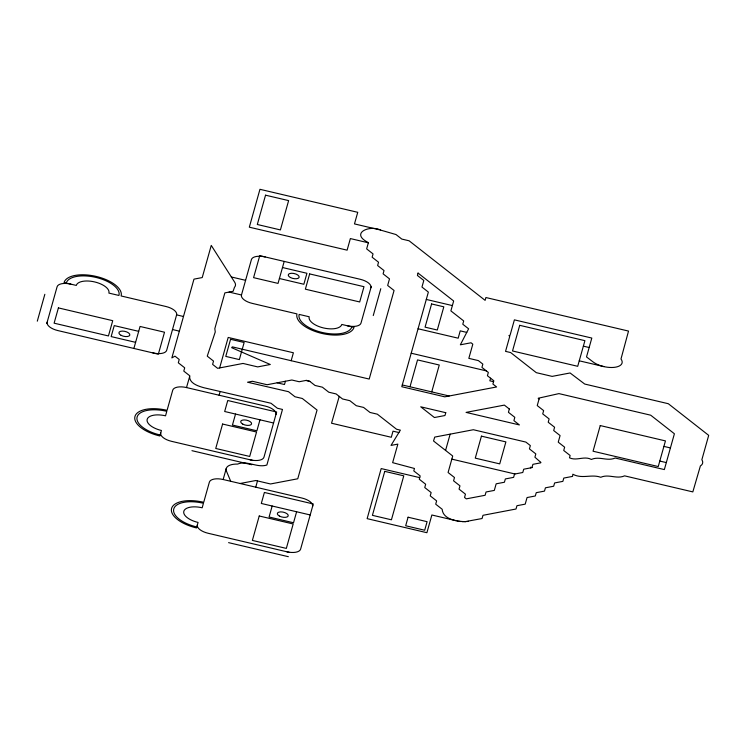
<?xml version="1.0" encoding="UTF-8"?>
<svg xmlns="http://www.w3.org/2000/svg" width="746" height="746" viewBox="0 0 746 746"><rect width="100%" height="100%" fill="white"/><g stroke="black" fill="none" stroke-linecap="round" stroke-linejoin="round"><path stroke-width="1.12" d="M189.587 376.599C189.512 383.509 198.436 386.186 203.966 387.752L271.003 403.26L277.363 408.239L282.482 409.442L266.872 465.038C257.016 468.171 247.476 460.095 237.545 464.087A16.748 7.6 12.6 0 0 226.374 468.106L226.159 468.824A16.748 7.6 12.6 0 0 226.458 471.146L230.71 481.291M37.3 321.172L44.844 294.297M46.812 323.41L57.097 286.762A12.561 5.707 12.6 0 1 70.861 284.142M133.888 348.447L140.061 326.459L164.512 332.212L158.339 354.201L57.834 330.562A12.561 5.707 12.6 0 1 47.147 322.188M66.245 283.06A27.07 12.29 12.6 0 1 95.917 277.409A27.07 12.29 12.6 0 1 118.94 295.453L108.888 293.094A16.748 7.6 12.6 0 0 94.649 281.932A16.748 7.6 12.6 0 0 76.297 285.42L64.072 282.548A29.308 13.307 12.6 0 1 96.197 276.43A29.308 13.307 12.6 0 1 121.113 295.966L165.938 306.503A12.561 5.707 12.6 0 1 176.615 314.877L166.675 350.303A12.561 5.707 12.6 0 1 152.902 352.923M160.157 435.002A27.07 12.29 12.6 0 1 137.133 416.958A27.07 12.29 12.6 0 1 166.806 411.307L165.537 415.82A16.748 7.6 12.6 0 0 147.186 419.317A16.748 7.6 12.6 0 0 161.425 430.479L159.877 435.981A29.308 13.307 12.6 0 1 134.961 416.445A29.308 13.307 12.6 0 1 167.076 410.328L172.736 390.177A12.561 5.707 12.6 0 1 186.5 387.556L189.857 375.863L183.786 371.107L184.71 367.815L178.303 362.789L179.226 359.488L174.965 356.15L171.85 357.921L193.969 279.144L202.231 277.568L211.258 245.406L234.645 282.156A16.748 7.6 12.6 0 1 234.458 287.35L233.116 291.313L224.863 292.88L214.82 328.66L215.258 331.942L207.248 356.159L213.533 361.083L212.601 364.384L217.618 368.319L243.01 363.442L257.696 366.901L270.294 364.496L231.661 347.683L232.304 346.862L369.195 379.061L394.065 290.492L387.659 285.466L389.505 278.873L383.099 273.847L384.022 270.556L377.616 265.529L378.539 262.228L372.133 257.211L373.056 253.91L366.65 248.894L368.403 242.636C349.473 233.144 369.923 224.621 380.702 230.122L396.023 234.552L401.796 239.074L409.125 240.799L485.114 300.358L485.907 297.533L628.524 331.075L620.989 359.003A16.748 7.6 12.6 0 1 614.079 367.377A16.748 7.6 12.6 0 1 592.967 361.847L586.515 356.933L591.811 338.059L514.395 319.857L510.04 335.346L508.912 335.56L509.751 336.381L505.546 351.366L510.665 352.569L536.299 372.664L552.133 376.385L570.093 372.972L584.724 384.05L668.313 403.717L708.7 435.366L701.855 459.75L702.228 460.385A16.748 7.6 12.6 0 1 700.391 465.933L692.829 491.903L624.607 475.855C616.588 479.417 608.773 473.71 600.754 477.272C591.503 473.878 582.057 479.277 572.844 474.223L572.555 476.396L563.799 478.065L562.876 481.366L554.614 482.942L553.681 486.233L545.429 487.809L544.496 491.11L536.243 492.677L535.311 495.978L527.058 497.554L525.203 504.147L516.941 505.713L516.018 509.014L482.979 515.309L482.075 518.526L465.112 521.659M219.641 367.927L228.192 337.444L293.392 352.774L291.164 360.71M351.851 326.804A27.07 12.29 12.6 0 1 322.179 332.455A27.07 12.29 12.6 0 1 299.155 314.411L309.198 316.77A16.748 7.6 12.6 0 0 323.447 327.932A16.748 7.6 12.6 0 0 341.799 324.445L354.024 327.317A29.308 13.307 12.6 0 1 321.899 333.434A29.308 13.307 12.6 0 1 296.983 313.898L252.157 303.361A12.561 5.707 12.6 0 1 241.48 294.987L251.421 259.561A12.561 5.707 12.6 0 1 265.184 256.941M219.1 395.221L220.145 391.501M235.531 414.058L232.444 425.052L256.894 430.806L259.981 419.811M284.198 261.417L278.034 283.405L253.584 277.652L259.757 255.664L360.262 279.302A12.561 5.707 12.6 0 1 370.939 287.676M196.795 526.956A27.07 12.29 12.6 0 1 173.771 508.912A27.07 12.29 12.6 0 1 203.444 503.261L202.175 507.784A16.748 7.6 12.6 0 0 183.824 511.271A16.748 7.6 12.6 0 0 198.063 522.433L196.515 527.935A29.308 13.307 12.6 0 1 171.599 508.399A29.308 13.307 12.6 0 1 203.723 502.282L209.374 482.13A12.561 5.707 12.6 0 1 223.147 479.51L226.252 468.516M255.738 487.175L257.501 480.909M285.401 381.243L284.478 384.526L277.167 382.81M272.169 506.012L269.082 517.006L293.532 522.76L296.619 511.765M371.284 286.455L360.999 323.102A12.561 5.707 12.6 0 1 347.235 325.722M373.252 315.567L380.796 288.693M409.992 386.782L417.536 359.908L439.273 365.018L431.729 391.892M445.576 450.425L450.146 434.153M490.588 378.213L489.852 380.824L493.554 381.691M530.434 467.919L530.63 467.248L531.991 467.574M468.441 521.305L467.901 521.389M240.137 483.501L255.831 480.517L270.5 483.967L297.766 478.773L317.059 410.048L302.316 398.485L294.978 396.76L288.525 391.697L247.541 382.222L252.437 381.281L267.087 384.731L291.863 380.012L299.193 381.738L306.466 380.348L309.739 381.318L315.036 385.458L322.365 387.183L328.772 392.209L336.11 393.935L342.517 398.961L349.855 400.686L356.262 405.703L363.591 407.428L369.997 412.454L377.336 414.179L396.564 429.248L400.369 430.144L391.007 445.418L397.851 444.112L392.638 462.66L414.459 468.479L413.778 470.903L420.194 475.929L419.261 479.23L425.668 484.247L424.744 487.548L431.151 492.574L430.228 495.866L436.634 500.892L435.711 504.193L442.164 509.248C442.919 519.514 457.401 521.622 465.83 521.631M466.604 521.557L467.229 521.501M464.245 521.687L463.62 521.678M462.707 521.65L462.072 521.613M461.196 521.547L460.487 521.463M459.592 521.361L458.874 521.24M457.988 521.1L457.27 520.95M456.319 520.745L431.869 514.992L426.899 532.709L367.135 518.647L381.197 468.572L419.709 477.627M368.356 242.804L350.368 238.571L347.114 250.171L249.323 227.176L259.953 189.307L357.744 212.312L354.481 223.912L379.024 229.684M426.302 299.444L452.374 305.58M282.492 267.525L306.932 273.278L303.846 284.263L279.405 278.519M583.372 346.153L589.154 347.515M231.353 276.98L245.593 280.328M466.763 332.399L460.226 330.86L458.175 338.19L418.068 328.762M579.25 360.812L604.008 366.631M229.097 292.078L241.48 294.987M411.205 353.212L486.373 370.893M176.615 314.877L183.479 316.49M172.503 329.536L179.366 331.149M663.903 446.397L670.421 447.936M402.29 384.964L449.167 395.995M138.691 331.345L114.241 325.601L111.154 336.586L135.604 342.339M659.79 461.056L666.309 462.585M305.916 380.46L309.823 381.374M339.234 396.387L331.541 423.224L391.296 437.277L393.011 431.169L398.896 432.549M186.5 387.556L265.278 406.085A12.561 5.707 12.6 0 1 275.964 414.45M451.834 459.135L514.982 473.99M273.558 423.001L224.667 411.503L227.754 400.509L276.645 412.006L263.963 457.205A12.561 5.707 12.6 0 1 250.19 459.825M252.913 460.459L171.421 441.296A12.561 5.707 12.6 0 1 160.735 432.922M191.946 450.677L251.71 464.739M223.147 479.51L301.916 498.039A12.561 5.707 12.6 0 1 312.602 506.413M310.196 514.954L261.305 503.457L264.392 492.463L313.283 503.97L300.601 549.159A12.561 5.707 12.6 0 1 286.828 551.779M289.551 552.413L208.059 533.25A12.561 5.707 12.6 0 1 197.373 524.876M228.584 542.64L288.348 556.693M379.891 229.908L380.609 230.104M540.738 462.324L540.663 462.856L532.905 464.329L531.982 467.63L523.72 469.197L522.797 472.498L514.535 474.074L513.612 477.365L505.35 478.941L504.417 482.242L496.165 483.809L494.309 490.411L486.047 491.978L485.124 495.279L466.306 498.86L464.534 497.461L465.457 494.169L459.051 489.143L459.974 485.842L453.568 480.825L454.491 477.524L448.085 472.507L452.71 456.011L433.538 440.989L434.713 437.091L473.365 429.733L525.874 442.08L530.35 445.595L529.418 448.887L535.833 453.913L534.901 457.205L540.738 462.324M58.402 307.902L54.113 323.177L108.44 335.952L112.73 320.687L58.402 307.902M265.539 195.182L257.314 224.49L280.403 229.927L288.627 200.609L265.539 195.182M230.57 339.299L225.768 356.401L239.354 359.591L244.147 342.498L230.57 339.299M222.597 424.036L215.734 448.467L249.696 456.449L256.549 432.027L222.597 424.036M309.655 273.913L305.366 289.178L359.693 301.962L363.983 286.688L309.655 273.913M259.235 515.99L252.372 540.421L286.333 548.403L293.187 523.981L259.235 515.99M418.058 273.092L417.396 275.451L423.812 280.468L421.956 287.061L428.363 292.087L401.796 386.726L444.756 396.835L496.612 386.96L492.892 384.05L493.824 380.749L487.408 375.732L488.341 372.431L481.925 367.405L482.858 364.113L478.382 360.607L468.833 358.36L472.815 344.167L471.034 342.778L460.347 344.811L468.619 328.809L462.781 324.23L463.704 320.939L450.882 310.886L453.661 300.992L418.058 273.092M431.589 303.948L425.071 327.149L437.296 330.03L443.814 306.82L431.589 303.948M384.759 471.36L372.413 515.337L391.426 519.803L403.772 475.836L384.759 471.36M408.081 517.211L405.684 525.762L424.698 530.238L427.094 521.687L408.081 517.211M445.763 412.697L444.97 415.522L434.414 417.527L420.725 406.803L445.763 412.697M481.44 436.149L475.267 458.137L499.717 463.881L505.891 441.902L481.44 436.149M519.72 325.321L512.521 350.974L577.712 366.305L584.911 340.661L519.72 325.321M509.341 409.013L508.418 412.305L514.824 417.331L513.901 420.632L519.393 424.931L466.073 412.398L504.361 405.106L509.341 409.013M539.088 398.989L537.232 405.582L543.648 410.608L542.715 413.909L549.131 418.926L548.198 422.227L554.604 427.244L553.681 430.545L560.087 435.571L558.241 442.164L564.647 447.19L563.724 450.481L570.13 455.508L569.487 457.811C576.714 461.242 584.146 455.592 591.364 459.443C599.383 455.881 607.207 461.578 615.217 458.025L664.35 469.579L674.403 433.771L650.698 415.196L558.931 393.608L538.155 398.261L539.088 398.989M600.25 425.565L593.051 451.218L658.242 466.548L665.451 440.905L600.25 425.565M290.399 277.503A5.586 2.536 12.6 0 0 299.146 277.298A5.586 2.536 12.6 0 0 291.593 273.269A5.586 2.536 12.6 0 0 290.399 277.503M242.832 424.148A5.586 2.536 12.6 0 0 251.579 423.952A5.586 2.536 12.6 0 0 244.017 419.923A5.586 2.536 12.6 0 0 242.832 424.148M279.47 516.101A5.586 2.536 12.6 0 0 288.217 515.906A5.586 2.536 12.6 0 0 280.664 511.877A5.586 2.536 12.6 0 0 279.47 516.101M121.066 335.318A5.586 2.536 12.6 0 0 129.813 335.122A5.586 2.536 12.6 0 0 122.26 331.084A5.586 2.536 12.6 0 0 121.066 335.318"/></g></svg>
